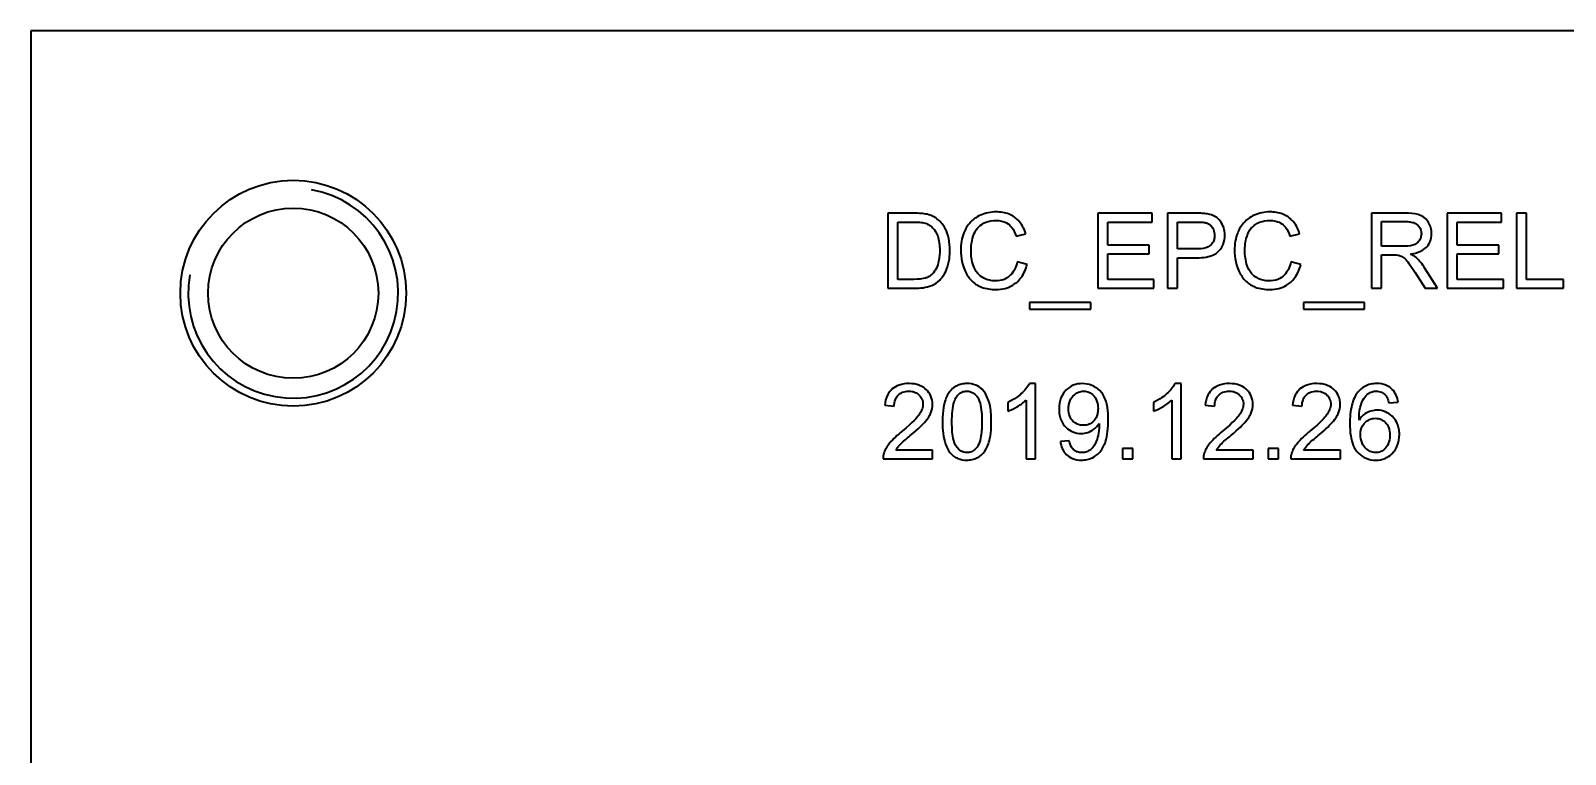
# Model space of a CAD drawing. Header units: millimetres. Extents: x 0 to 4205, y 0 to 2970.
# Drawn here: x 1889.35 to 1918.58, y 2545.11 to 2558.89 of the extents above; entities that cross this region are included whole.
import ezdxf

# ---------------------------------------------------------------- set-up
doc = ezdxf.new("R2010")
doc.units = ezdxf.units.MM
doc.header["$LTSCALE"] = 5
doc.layers.add('가시적인 것(ISO)', color=3, linetype='Continuous', lineweight=40)
doc.layers.add('가시적인 좁은 것(ISO)', color=3, linetype='Continuous', lineweight=35)

msp = doc.modelspace()

# ---------------------------------------------------------------- linework, layer by layer
at = {"layer": '가시적인 것(ISO)'}
for p, q in [((1948.348, 2558.891), (1889.348, 2558.891)), ((1889.348, 2558.891), (1889.348, 2388.891)), ((1906.167, 2555.414), (1905.674, 2555.414)), ((1905.674, 2555.414), (1905.674, 2553.986)), ((1905.864, 2554.154), (1905.864, 2555.246)), ((1905.864, 2555.246), (1906.164, 2555.246)), ((1910.707, 2555.414), (1909.672, 2555.414)), ((1909.672, 2555.414), (1909.672, 2553.986)), ((1909.862, 2554.809), (1909.862, 2555.246)), ((1909.862, 2555.246), (1910.707, 2555.246)), ((1910.707, 2555.246), (1910.707, 2555.414)), ((1911.539, 2555.414), (1911, 2555.414)), ((1911, 2555.414), (1911, 2553.986)), ((1911.189, 2554.735), (1911.189, 2555.246)), ((1911.189, 2555.246), (1911.555, 2555.246)), ((1915.52, 2555.414), (1914.886, 2555.414)), ((1914.886, 2555.414), (1914.886, 2553.986)), ((1915.076, 2554.784), (1915.076, 2555.256)), ((1915.076, 2555.256), (1915.528, 2555.256)), ((1917.364, 2555.414), (1916.329, 2555.414)), ((1916.329, 2555.414), (1916.329, 2553.986)), ((1916.519, 2554.809), (1916.519, 2555.246)), ((1916.519, 2555.246), (1917.364, 2555.246)), ((1917.364, 2555.246), (1917.364, 2555.414)), ((1917.838, 2555.414), (1917.649, 2555.414)), ((1917.649, 2555.414), (1917.649, 2553.986)), ((1917.838, 2554.154), (1917.838, 2555.414)), ((1908.115, 2554.979), (1908.301, 2555.023)), ((1913.33, 2554.979), (1913.516, 2555.023)), ((1910.653, 2554.809), (1909.862, 2554.809)), ((1909.862, 2554.64), (1910.653, 2554.64)), ((1909.862, 2554.154), (1909.862, 2554.64)), ((1910.653, 2554.64), (1910.653, 2554.809)), ((1911.558, 2554.735), (1911.189, 2554.735)), ((1915.482, 2554.784), (1915.076, 2554.784)), ((1915.076, 2553.986), (1915.076, 2554.621)), ((1915.076, 2554.621), (1915.295, 2554.621)), ((1917.31, 2554.809), (1916.519, 2554.809)), ((1916.519, 2554.154), (1916.519, 2554.64)), ((1916.519, 2554.64), (1917.31, 2554.64)), ((1917.31, 2554.64), (1917.31, 2554.809)), ((1908.325, 2554.44), (1908.136, 2554.488)), ((1911.189, 2553.986), (1911.189, 2554.566)), ((1911.189, 2554.566), (1911.556, 2554.566)), ((1913.54, 2554.44), (1913.351, 2554.488)), ((1916.144, 2553.986), (1915.897, 2554.374)), ((1906.169, 2554.154), (1905.864, 2554.154)), ((1910.739, 2554.154), (1909.862, 2554.154)), ((1910.739, 2553.986), (1910.739, 2554.154)), ((1915.718, 2554.283), (1915.908, 2553.986)), ((1917.396, 2554.154), (1916.519, 2554.154)), ((1917.396, 2553.986), (1917.396, 2554.154)), ((1918.542, 2554.154), (1917.838, 2554.154)), ((1918.542, 2553.986), (1918.542, 2554.154)), ((1905.674, 2553.986), (1906.191, 2553.986)), ((1909.537, 2553.716), (1908.374, 2553.716)), ((1908.374, 2553.716), (1908.374, 2553.589)), ((1909.537, 2553.589), (1909.537, 2553.716)), ((1909.672, 2553.986), (1910.739, 2553.986)), ((1911, 2553.986), (1911.189, 2553.986)), ((1914.752, 2553.716), (1913.589, 2553.716)), ((1913.589, 2553.716), (1913.589, 2553.589)), ((1914.752, 2553.589), (1914.752, 2553.716)), ((1914.886, 2553.986), (1915.076, 2553.986)), ((1915.908, 2553.986), (1916.144, 2553.986)), ((1916.329, 2553.986), (1917.396, 2553.986)), ((1917.649, 2553.986), (1918.542, 2553.986)), ((1908.374, 2553.589), (1909.537, 2553.589)), ((1913.589, 2553.589), (1914.752, 2553.589)), ((1908.483, 2552.17), (1908.37, 2552.17)), ((1908.483, 2550.736), (1908.483, 2552.17)), ((1911.257, 2552.17), (1911.143, 2552.17)), ((1911.257, 2550.736), (1911.257, 2552.17)), ((1905.613, 2551.757), (1905.794, 2551.739)), ((1907.957, 2551.812), (1907.957, 2551.642)), ((1908.308, 2551.853), (1908.308, 2550.736)), ((1910.731, 2551.812), (1910.731, 2551.642)), ((1911.081, 2551.853), (1911.081, 2550.736)), ((1911.716, 2551.757), (1911.897, 2551.739)), ((1913.38, 2551.757), (1913.561, 2551.739)), ((1915.217, 2551.8), (1915.391, 2551.814)), ((1909.128, 2551.082), (1908.959, 2551.067)), ((1906.525, 2550.904), (1905.825, 2550.904)), ((1906.525, 2550.736), (1906.525, 2550.904)), ((1910.34, 2550.935), (1910.14, 2550.935)), ((1910.14, 2550.935), (1910.14, 2550.736)), ((1910.34, 2550.736), (1910.34, 2550.935)), ((1912.628, 2550.904), (1911.927, 2550.904)), ((1912.628, 2550.736), (1912.628, 2550.904)), ((1913.113, 2550.935), (1912.914, 2550.935)), ((1912.914, 2550.935), (1912.914, 2550.736)), ((1913.113, 2550.736), (1913.113, 2550.935)), ((1914.292, 2550.904), (1913.591, 2550.904)), ((1914.292, 2550.736), (1914.292, 2550.904)), ((1905.581, 2550.736), (1906.525, 2550.736)), ((1908.308, 2550.736), (1908.483, 2550.736)), ((1910.14, 2550.736), (1910.34, 2550.736)), ((1911.081, 2550.736), (1911.257, 2550.736)), ((1911.683, 2550.736), (1912.628, 2550.736)), ((1912.914, 2550.736), (1913.113, 2550.736)), ((1913.347, 2550.736), (1914.292, 2550.736))]:
    msp.add_line(p, q, dxfattribs=at)
for radius in [2.15, 1.621]:
    msp.add_circle((1894.348, 2553.891), radius, dxfattribs=at)
for points, knots in [([(1906.164, 2555.246), (1906.211, 2555.246), (1906.263, 2555.244), (1906.344, 2555.234), (1906.38, 2555.227), (1906.408, 2555.216)], [-0.02163608, -0.02163608, -0.02163608, -0.02163608, -0.00926088, -0.00926088, 0, 0, 0, 0]), ([(1906.421, 2555.394), (1906.387, 2555.402), (1906.349, 2555.406), (1906.266, 2555.413), (1906.215, 2555.414), (1906.167, 2555.414)], [-0.02486577, -0.02486577, -0.02486577, -0.02486577, -0.01438598, -0.01438598, 0, 0, 0, 0]), ([(1906.408, 2555.216), (1906.433, 2555.207), (1906.456, 2555.194), (1906.5, 2555.163), (1906.52, 2555.144), (1906.566, 2555.092), (1906.598, 2555.049), (1906.651, 2554.901), (1906.661, 2554.806), (1906.661, 2554.711)], [-0.08442678, -0.08442678, -0.08442678, -0.08442678, -0.0691487, -0.0691487, -0.05299589, -0.05299589, -0.02852396, -0.02852396, 0, 0, 0, 0]), ([(1906.631, 2555.291), (1906.601, 2555.316), (1906.57, 2555.337), (1906.499, 2555.372), (1906.461, 2555.385), (1906.421, 2555.394)], [-0.02360067, -0.02360067, -0.02360067, -0.02360067, -0.012108, -0.012108, 0, 0, 0, 0]), ([(1906.856, 2554.708), (1906.856, 2554.783), (1906.849, 2554.859), (1906.818, 2555.003), (1906.796, 2555.066), (1906.732, 2555.188), (1906.687, 2555.244), (1906.631, 2555.291)], [-0.06122341, -0.06122341, -0.06122341, -0.06122341, -0.04121798, -0.04121798, -0.02208454, -0.02208454, 0, 0, 0, 0]), ([(1907.737, 2555.439), (1907.685, 2555.439), (1907.633, 2555.435), (1907.533, 2555.414), (1907.485, 2555.398), (1907.346, 2555.336), (1907.288, 2555.285), (1907.189, 2555.185), (1907.148, 2555.109), (1907.078, 2554.938), (1907.062, 2554.825), (1907.062, 2554.711)], [-0.07539131, -0.07539131, -0.07539131, -0.07539131, -0.07027041, -0.07027041, -0.06530625, -0.06530625, -0.05522251, -0.05522251, -0.03414485, -0.03414485, 0, 0, 0, 0]), ([(1907.257, 2554.712), (1907.257, 2554.766), (1907.262, 2554.819), (1907.276, 2554.897), (1907.29, 2554.965), (1907.338, 2555.075), (1907.368, 2555.119), (1907.438, 2555.186), (1907.48, 2555.219), (1907.6, 2555.268), (1907.666, 2555.277), (1907.733, 2555.277)], [-0.1551779, -0.1551779, -0.1551779, -0.1551779, -0.0931336, -0.0931336, -0.0633339, -0.0633339, -0.0389721, -0.0389721, -0.0198886, -0.0198886, 0, 0, 0, 0]), ([(1907.733, 2555.277), (1907.769, 2555.277), (1907.805, 2555.274), (1907.872, 2555.258), (1907.903, 2555.247), (1907.976, 2555.207), (1908.007, 2555.176), (1908.069, 2555.098), (1908.096, 2555.039), (1908.115, 2554.979)], [-0.045043, -0.045043, -0.045043, -0.045043, -0.03709815, -0.03709815, -0.02986549, -0.02986549, -0.01883043, -0.01883043, 0, 0, 0, 0]), ([(1908.301, 2555.023), (1908.286, 2555.073), (1908.267, 2555.122), (1908.216, 2555.21), (1908.187, 2555.248), (1908.112, 2555.323), (1908.057, 2555.365), (1907.904, 2555.427), (1907.821, 2555.439), (1907.737, 2555.439)], [-0.09265848, -0.09265848, -0.09265848, -0.09265848, -0.07036995, -0.07036995, -0.04944545, -0.04944545, -0.02517352, -0.02517352, 0, 0, 0, 0]), ([(1911.756, 2555.4), (1911.727, 2555.406), (1911.694, 2555.409), (1911.623, 2555.414), (1911.58, 2555.414), (1911.539, 2555.414)], [-0.02117388, -0.02117388, -0.02117388, -0.02117388, -0.01229519, -0.01229519, 0, 0, 0, 0]), ([(1911.555, 2555.246), (1911.589, 2555.246), (1911.629, 2555.245), (1911.687, 2555.241), (1911.712, 2555.238), (1911.731, 2555.233)], [-0.01456943, -0.01456943, -0.01456943, -0.01456943, -0.00589346, -0.00589346, 0, 0, 0, 0]), ([(1911.731, 2555.233), (1911.749, 2555.228), (1911.766, 2555.221), (1911.798, 2555.203), (1911.812, 2555.192), (1911.837, 2555.167), (1911.86, 2555.142), (1911.89, 2555.068), (1911.896, 2555.032), (1911.896, 2554.995)], [-0.05165265, -0.05165265, -0.05165265, -0.05165265, -0.03766251, -0.03766251, -0.02385969, -0.02385969, -0.01104429, -0.01104429, 0, 0, 0, 0]), ([(1912.091, 2555.001), (1912.091, 2555.048), (1912.084, 2555.095), (1912.053, 2555.191), (1912.029, 2555.232), (1911.977, 2555.303), (1911.943, 2555.329), (1911.866, 2555.375), (1911.811, 2555.391), (1911.756, 2555.4)], [-0.03899686, -0.03899686, -0.03899686, -0.03899686, -0.03327601, -0.03327601, -0.02682703, -0.02682703, -0.01670913, -0.01670913, 0, 0, 0, 0]), ([(1912.952, 2555.439), (1912.9, 2555.439), (1912.848, 2555.435), (1912.748, 2555.414), (1912.7, 2555.398), (1912.561, 2555.336), (1912.503, 2555.285), (1912.404, 2555.185), (1912.363, 2555.109), (1912.294, 2554.938), (1912.277, 2554.825), (1912.277, 2554.711)], [-0.07539131, -0.07539131, -0.07539131, -0.07539131, -0.07027041, -0.07027041, -0.06530625, -0.06530625, -0.05522251, -0.05522251, -0.03414485, -0.03414485, 0, 0, 0, 0]), ([(1912.472, 2554.712), (1912.472, 2554.766), (1912.477, 2554.819), (1912.491, 2554.897), (1912.505, 2554.965), (1912.553, 2555.075), (1912.583, 2555.119), (1912.653, 2555.186), (1912.695, 2555.219), (1912.815, 2555.268), (1912.881, 2555.277), (1912.948, 2555.277)], [-0.1551779, -0.1551779, -0.1551779, -0.1551779, -0.0931336, -0.0931336, -0.0633339, -0.0633339, -0.0389721, -0.0389721, -0.0198886, -0.0198886, 0, 0, 0, 0]), ([(1912.948, 2555.277), (1912.984, 2555.277), (1913.02, 2555.274), (1913.087, 2555.258), (1913.118, 2555.247), (1913.191, 2555.207), (1913.222, 2555.176), (1913.284, 2555.098), (1913.311, 2555.039), (1913.33, 2554.979)], [-0.045043, -0.045043, -0.045043, -0.045043, -0.03709815, -0.03709815, -0.02986549, -0.02986549, -0.01883043, -0.01883043, 0, 0, 0, 0]), ([(1913.516, 2555.023), (1913.502, 2555.073), (1913.482, 2555.122), (1913.432, 2555.21), (1913.402, 2555.248), (1913.327, 2555.323), (1913.272, 2555.365), (1913.119, 2555.427), (1913.036, 2555.439), (1912.952, 2555.439)], [-0.09265848, -0.09265848, -0.09265848, -0.09265848, -0.07036995, -0.07036995, -0.04944545, -0.04944545, -0.02517352, -0.02517352, 0, 0, 0, 0]), ([(1916.028, 2555.025), (1916.028, 2555.062), (1916.024, 2555.099), (1916.004, 2555.171), (1915.99, 2555.205), (1915.955, 2555.264), (1915.93, 2555.299), (1915.85, 2555.362), (1915.809, 2555.378), (1915.702, 2555.408), (1915.609, 2555.414), (1915.52, 2555.414)], [-0.07863343, -0.07863343, -0.07863343, -0.07863343, -0.06453849, -0.06453849, -0.0506606, -0.0506606, -0.03891838, -0.03891838, -0.02673723, -0.02673723, 0, 0, 0, 0]), ([(1915.528, 2555.256), (1915.56, 2555.256), (1915.592, 2555.255), (1915.65, 2555.245), (1915.677, 2555.238), (1915.73, 2555.215), (1915.753, 2555.2), (1915.792, 2555.16), (1915.807, 2555.137), (1915.829, 2555.084), (1915.834, 2555.055), (1915.834, 2555.025)], [-0.04241391, -0.04241391, -0.04241391, -0.04241391, -0.0334335, -0.0334335, -0.02593045, -0.02593045, -0.01720705, -0.01720705, -0.00908779, -0.00908779, 0, 0, 0, 0]), ([(1911.556, 2554.566), (1911.616, 2554.566), (1911.678, 2554.57), (1911.784, 2554.588), (1911.832, 2554.601), (1911.909, 2554.637), (1911.941, 2554.658), (1911.983, 2554.701), (1912.026, 2554.747), (1912.081, 2554.877), (1912.091, 2554.938), (1912.091, 2555.001)], [-0.1908288, -0.1908288, -0.1908288, -0.1908288, -0.1298077, -0.1298077, -0.080559, -0.080559, -0.0424546, -0.0424546, -0.0186855, -0.0186855, 0, 0, 0, 0]), ([(1911.896, 2554.995), (1911.896, 2554.968), (1911.893, 2554.941), (1911.88, 2554.891), (1911.871, 2554.869), (1911.842, 2554.823), (1911.824, 2554.807), (1911.788, 2554.778), (1911.758, 2554.764), (1911.674, 2554.739), (1911.613, 2554.735), (1911.558, 2554.735)], [-0.03802346, -0.03802346, -0.03802346, -0.03802346, -0.03403716, -0.03403716, -0.03044185, -0.03044185, -0.02606481, -0.02606481, -0.01653682, -0.01653682, 0, 0, 0, 0]), ([(1915.834, 2555.025), (1915.834, 2555.005), (1915.831, 2554.985), (1915.821, 2554.946), (1915.813, 2554.928), (1915.787, 2554.881), (1915.769, 2554.862), (1915.724, 2554.825), (1915.693, 2554.813), (1915.615, 2554.789), (1915.547, 2554.784), (1915.482, 2554.784)], [-0.03833113, -0.03833113, -0.03833113, -0.03833113, -0.03554174, -0.03554174, -0.03274071, -0.03274071, -0.0280567, -0.0280567, -0.01967409, -0.01967409, 0, 0, 0, 0]), ([(1915.627, 2554.636), (1915.692, 2554.645), (1915.759, 2554.661), (1915.859, 2554.708), (1915.895, 2554.733), (1915.946, 2554.785), (1915.978, 2554.821), (1916.02, 2554.923), (1916.028, 2554.973), (1916.028, 2555.025)], [-0.1020521, -0.1020521, -0.1020521, -0.1020521, -0.0607554, -0.0607554, -0.0332201, -0.0332201, -0.0153342, -0.0153342, 0, 0, 0, 0]), ([(1906.191, 2553.986), (1906.282, 2553.986), (1906.402, 2553.995), (1906.568, 2554.063), (1906.616, 2554.096), (1906.705, 2554.186), (1906.751, 2554.243), (1906.848, 2554.482), (1906.856, 2554.62), (1906.856, 2554.708)], [-0.09649249, -0.09649249, -0.09649249, -0.09649249, -0.06290322, -0.06290322, -0.04448878, -0.04448878, -0.02641318, -0.02641318, 0, 0, 0, 0]), ([(1906.661, 2554.711), (1906.661, 2554.648), (1906.657, 2554.582), (1906.632, 2554.45), (1906.613, 2554.403), (1906.578, 2554.328), (1906.552, 2554.288), (1906.518, 2554.255)], [-0.03473324, -0.03473324, -0.03473324, -0.03473324, -0.02503556, -0.02503556, -0.01417334, -0.01417334, 0, 0, 0, 0]), ([(1907.062, 2554.711), (1907.062, 2554.639), (1907.069, 2554.567), (1907.105, 2554.398), (1907.136, 2554.329), (1907.183, 2554.231), (1907.225, 2554.17), (1907.336, 2554.064), (1907.395, 2554.03), (1907.542, 2553.973), (1907.639, 2553.962), (1907.734, 2553.962)], [-0.07865097, -0.07865097, -0.07865097, -0.07865097, -0.07291127, -0.07291127, -0.06491706, -0.06491706, -0.04729386, -0.04729386, -0.0282851, -0.0282851, 0, 0, 0, 0]), ([(1907.717, 2554.124), (1907.68, 2554.124), (1907.643, 2554.128), (1907.57, 2554.146), (1907.535, 2554.159), (1907.451, 2554.202), (1907.415, 2554.233), (1907.343, 2554.315), (1907.318, 2554.37), (1907.269, 2554.509), (1907.257, 2554.612), (1907.257, 2554.712)], [-0.06506784, -0.06506784, -0.06506784, -0.06506784, -0.05917876, -0.05917876, -0.05334346, -0.05334346, -0.04431175, -0.04431175, -0.03010712, -0.03010712, 0, 0, 0, 0]), ([(1912.277, 2554.711), (1912.277, 2554.639), (1912.284, 2554.567), (1912.32, 2554.398), (1912.352, 2554.329), (1912.398, 2554.231), (1912.44, 2554.17), (1912.551, 2554.064), (1912.61, 2554.03), (1912.758, 2553.973), (1912.855, 2553.962), (1912.949, 2553.962)], [-0.07865097, -0.07865097, -0.07865097, -0.07865097, -0.07291127, -0.07291127, -0.06491706, -0.06491706, -0.04729386, -0.04729386, -0.0282851, -0.0282851, 0, 0, 0, 0]), ([(1912.932, 2554.124), (1912.895, 2554.124), (1912.858, 2554.128), (1912.785, 2554.146), (1912.75, 2554.159), (1912.666, 2554.202), (1912.63, 2554.233), (1912.558, 2554.315), (1912.533, 2554.37), (1912.484, 2554.509), (1912.472, 2554.612), (1912.472, 2554.712)], [-0.06506784, -0.06506784, -0.06506784, -0.06506784, -0.05917876, -0.05917876, -0.05334346, -0.05334346, -0.04431175, -0.04431175, -0.03010712, -0.03010712, 0, 0, 0, 0]), ([(1915.295, 2554.621), (1915.315, 2554.621), (1915.337, 2554.62), (1915.371, 2554.618), (1915.387, 2554.617), (1915.4, 2554.614)], [-0.0101998, -0.0101998, -0.0101998, -0.0101998, -0.00404307, -0.00404307, 0, 0, 0, 0]), ([(1915.4, 2554.614), (1915.423, 2554.608), (1915.444, 2554.599), (1915.492, 2554.573), (1915.512, 2554.557), (1915.563, 2554.506), (1915.613, 2554.446), (1915.718, 2554.283)], [-0.1214387, -0.1214387, -0.1214387, -0.1214387, -0.09433, -0.09433, -0.0583438, -0.0583438, 0, 0, 0, 0]), ([(1915.74, 2554.565), (1915.725, 2554.578), (1915.709, 2554.59), (1915.671, 2554.613), (1915.649, 2554.625), (1915.627, 2554.636)], [-0.01319306, -0.01319306, -0.01319306, -0.01319306, -0.00734904, -0.00734904, 0, 0, 0, 0]), ([(1908.136, 2554.488), (1908.125, 2554.439), (1908.109, 2554.39), (1908.067, 2554.306), (1908.042, 2554.27), (1907.979, 2554.206), (1907.938, 2554.176), (1907.833, 2554.133), (1907.776, 2554.124), (1907.717, 2554.124)], [-0.0687943, -0.0687943, -0.0687943, -0.0687943, -0.05035948, -0.05035948, -0.03404682, -0.03404682, -0.01749386, -0.01749386, 0, 0, 0, 0]), ([(1907.734, 2553.962), (1907.791, 2553.962), (1907.849, 2553.968), (1907.957, 2553.996), (1908.006, 2554.016), (1908.095, 2554.069), (1908.155, 2554.113), (1908.266, 2554.263), (1908.302, 2554.35), (1908.325, 2554.44)], [-0.1190417, -0.1190417, -0.1190417, -0.1190417, -0.0864804, -0.0864804, -0.0560355, -0.0560355, -0.0278205, -0.0278205, 0, 0, 0, 0]), ([(1913.351, 2554.488), (1913.34, 2554.439), (1913.325, 2554.39), (1913.283, 2554.306), (1913.258, 2554.27), (1913.195, 2554.206), (1913.153, 2554.176), (1913.048, 2554.133), (1912.991, 2554.124), (1912.932, 2554.124)], [-0.0687943, -0.0687943, -0.0687943, -0.0687943, -0.05035948, -0.05035948, -0.03404682, -0.03404682, -0.01749386, -0.01749386, 0, 0, 0, 0]), ([(1912.949, 2553.962), (1913.007, 2553.962), (1913.064, 2553.968), (1913.172, 2553.996), (1913.222, 2554.016), (1913.311, 2554.069), (1913.371, 2554.113), (1913.481, 2554.263), (1913.517, 2554.35), (1913.54, 2554.44)], [-0.1190417, -0.1190417, -0.1190417, -0.1190417, -0.0864804, -0.0864804, -0.0560355, -0.0560355, -0.0278205, -0.0278205, 0, 0, 0, 0]), ([(1915.897, 2554.374), (1915.873, 2554.411), (1915.848, 2554.446), (1915.796, 2554.51), (1915.769, 2554.538), (1915.74, 2554.565)], [-0.02470773, -0.02470773, -0.02470773, -0.02470773, -0.01176478, -0.01176478, 0, 0, 0, 0]), ([(1906.518, 2554.255), (1906.502, 2554.238), (1906.483, 2554.224), (1906.436, 2554.196), (1906.408, 2554.186), (1906.331, 2554.161), (1906.253, 2554.154), (1906.169, 2554.154)], [-0.03783457, -0.03783457, -0.03783457, -0.03783457, -0.0324304, -0.0324304, -0.02512378, -0.02512378, 0, 0, 0, 0]), ([(1906.077, 2552.17), (1906.013, 2552.17), (1905.949, 2552.162), (1905.84, 2552.125), (1905.795, 2552.101), (1905.729, 2552.044), (1905.694, 2552.007), (1905.635, 2551.891), (1905.62, 2551.824), (1905.613, 2551.757)], [-0.09874215, -0.09874215, -0.09874215, -0.09874215, -0.06562318, -0.06562318, -0.03909259, -0.03909259, -0.0201479, -0.0201479, 0, 0, 0, 0]), ([(1905.794, 2551.739), (1905.795, 2551.783), (1905.801, 2551.828), (1905.834, 2551.908), (1905.856, 2551.934), (1905.896, 2551.974), (1905.923, 2551.991), (1905.991, 2552.019), (1906.032, 2552.025), (1906.073, 2552.025)], [-0.03695144, -0.03695144, -0.03695144, -0.03695144, -0.02930454, -0.02930454, -0.022146, -0.022146, -0.01224421, -0.01224421, 0, 0, 0, 0]), ([(1906.073, 2552.025), (1906.095, 2552.025), (1906.116, 2552.023), (1906.157, 2552.016), (1906.176, 2552.01), (1906.217, 2551.992), (1906.246, 2551.976), (1906.296, 2551.924), (1906.313, 2551.9), (1906.336, 2551.842), (1906.342, 2551.81), (1906.342, 2551.778)], [-0.05266389, -0.05266389, -0.05266389, -0.05266389, -0.04157296, -0.04157296, -0.03130496, -0.03130496, -0.01877111, -0.01877111, -0.00979615, -0.00979615, 0, 0, 0, 0]), ([(1906.523, 2551.773), (1906.523, 2551.827), (1906.514, 2551.879), (1906.473, 2551.975), (1906.444, 2552.016), (1906.384, 2552.075), (1906.343, 2552.11), (1906.215, 2552.16), (1906.146, 2552.17), (1906.077, 2552.17)], [-0.1039942, -0.1039942, -0.1039942, -0.1039942, -0.071842, -0.071842, -0.0412315, -0.0412315, -0.0205607, -0.0205607, 0, 0, 0, 0]), ([(1907.179, 2552.17), (1907.145, 2552.17), (1907.11, 2552.167), (1907.045, 2552.153), (1907.015, 2552.143), (1906.962, 2552.117), (1906.917, 2552.091), (1906.825, 2551.986), (1906.792, 2551.924), (1906.746, 2551.793), (1906.713, 2551.672), (1906.713, 2551.44)], [-0.384257, -0.384257, -0.384257, -0.384257, -0.2939972, -0.2939972, -0.2109903, -0.2109903, -0.1399526, -0.1399526, -0.0694871, -0.0694871, 0, 0, 0, 0]), ([(1906.984, 2551.923), (1906.998, 2551.942), (1907.013, 2551.959), (1907.048, 2551.988), (1907.067, 2552), (1907.116, 2552.02), (1907.146, 2552.025), (1907.177, 2552.025)], [-0.02292194, -0.02292194, -0.02292194, -0.02292194, -0.0159139, -0.0159139, -0.00935362, -0.00935362, 0, 0, 0, 0]), ([(1907.177, 2552.025), (1907.197, 2552.025), (1907.217, 2552.023), (1907.255, 2552.013), (1907.273, 2552.005), (1907.323, 2551.977), (1907.349, 2551.951), (1907.389, 2551.899), (1907.411, 2551.865), (1907.456, 2551.695), (1907.464, 2551.563), (1907.464, 2551.44)], [-0.1312299, -0.1312299, -0.1312299, -0.1312299, -0.1133118, -0.1133118, -0.0957136, -0.0957136, -0.062482, -0.062482, -0.0369492, -0.0369492, 0, 0, 0, 0]), ([(1907.644, 2551.44), (1907.644, 2551.535), (1907.64, 2551.645), (1907.606, 2551.817), (1907.58, 2551.885), (1907.522, 2552.001), (1907.489, 2552.039), (1907.432, 2552.095), (1907.392, 2552.121), (1907.294, 2552.161), (1907.237, 2552.17), (1907.179, 2552.17)], [-0.05671733, -0.05671733, -0.05671733, -0.05671733, -0.0481642, -0.0481642, -0.04102039, -0.04102039, -0.03168979, -0.03168979, -0.01731807, -0.01731807, 0, 0, 0, 0]), ([(1908.37, 2552.17), (1908.336, 2552.101), (1908.278, 2552.036), (1908.173, 2551.942), (1908.092, 2551.874), (1907.957, 2551.812)], [-0.1147142, -0.1147142, -0.1147142, -0.1147142, -0.0445643, -0.0445643, 0, 0, 0, 0]), ([(1909.381, 2552.17), (1909.32, 2552.17), (1909.261, 2552.16), (1909.152, 2552.115), (1909.106, 2552.083), (1909.036, 2552.013), (1908.998, 2551.967), (1908.943, 2551.831), (1908.933, 2551.76), (1908.933, 2551.687)], [-0.1065506, -0.1065506, -0.1065506, -0.1065506, -0.0741601, -0.0741601, -0.0438699, -0.0438699, -0.0216327, -0.0216327, 0, 0, 0, 0]), ([(1909.113, 2551.682), (1909.113, 2551.711), (1909.116, 2551.741), (1909.126, 2551.796), (1909.134, 2551.821), (1909.165, 2551.891), (1909.193, 2551.925), (1909.244, 2551.973), (1909.272, 2551.992), (1909.335, 2552.019), (1909.368, 2552.025), (1909.403, 2552.025)], [-0.04392113, -0.04392113, -0.04392113, -0.04392113, -0.03745932, -0.03745932, -0.03151323, -0.03151323, -0.02059868, -0.02059868, -0.01038436, -0.01038436, 0, 0, 0, 0]), ([(1909.871, 2551.479), (1909.871, 2551.557), (1909.867, 2551.639), (1909.841, 2551.808), (1909.821, 2551.86), (1909.784, 2551.942), (1909.752, 2551.993), (1909.658, 2552.087), (1909.602, 2552.117), (1909.503, 2552.159), (1909.443, 2552.17), (1909.381, 2552.17)], [-0.05344818, -0.05344818, -0.05344818, -0.05344818, -0.04882285, -0.04882285, -0.04326219, -0.04326219, -0.0321241, -0.0321241, -0.01863445, -0.01863445, 0, 0, 0, 0]), ([(1909.403, 2552.025), (1909.42, 2552.025), (1909.438, 2552.023), (1909.471, 2552.017), (1909.487, 2552.012), (1909.535, 2551.991), (1909.563, 2551.971), (1909.61, 2551.923), (1909.633, 2551.892), (1909.669, 2551.8), (1909.676, 2551.748), (1909.676, 2551.696)], [-0.06032821, -0.06032821, -0.06032821, -0.06032821, -0.05263595, -0.05263595, -0.04518383, -0.04518383, -0.0296485, -0.0296485, -0.01555158, -0.01555158, 0, 0, 0, 0]), ([(1911.143, 2552.17), (1911.109, 2552.101), (1911.052, 2552.036), (1910.947, 2551.942), (1910.865, 2551.874), (1910.731, 2551.812)], [-0.1147142, -0.1147142, -0.1147142, -0.1147142, -0.0445643, -0.0445643, 0, 0, 0, 0]), ([(1912.18, 2552.17), (1912.116, 2552.17), (1912.051, 2552.162), (1911.942, 2552.125), (1911.898, 2552.101), (1911.831, 2552.044), (1911.796, 2552.007), (1911.738, 2551.891), (1911.722, 2551.824), (1911.716, 2551.757)], [-0.09874215, -0.09874215, -0.09874215, -0.09874215, -0.06562318, -0.06562318, -0.03909259, -0.03909259, -0.0201479, -0.0201479, 0, 0, 0, 0]), ([(1911.897, 2551.739), (1911.897, 2551.783), (1911.904, 2551.828), (1911.937, 2551.908), (1911.958, 2551.934), (1911.999, 2551.974), (1912.026, 2551.991), (1912.094, 2552.019), (1912.135, 2552.025), (1912.176, 2552.025)], [-0.03695144, -0.03695144, -0.03695144, -0.03695144, -0.02930454, -0.02930454, -0.022146, -0.022146, -0.01224421, -0.01224421, 0, 0, 0, 0]), ([(1912.176, 2552.025), (1912.197, 2552.025), (1912.219, 2552.023), (1912.26, 2552.016), (1912.279, 2552.01), (1912.32, 2551.992), (1912.349, 2551.976), (1912.399, 2551.924), (1912.415, 2551.9), (1912.439, 2551.842), (1912.445, 2551.81), (1912.445, 2551.778)], [-0.05266389, -0.05266389, -0.05266389, -0.05266389, -0.04157296, -0.04157296, -0.03130496, -0.03130496, -0.01877111, -0.01877111, -0.00979615, -0.00979615, 0, 0, 0, 0]), ([(1912.625, 2551.773), (1912.625, 2551.827), (1912.616, 2551.879), (1912.576, 2551.975), (1912.547, 2552.016), (1912.486, 2552.075), (1912.445, 2552.11), (1912.318, 2552.16), (1912.249, 2552.17), (1912.18, 2552.17)], [-0.1039942, -0.1039942, -0.1039942, -0.1039942, -0.071842, -0.071842, -0.0412315, -0.0412315, -0.0205607, -0.0205607, 0, 0, 0, 0]), ([(1913.844, 2552.17), (1913.78, 2552.17), (1913.715, 2552.162), (1913.606, 2552.125), (1913.562, 2552.101), (1913.495, 2552.044), (1913.46, 2552.007), (1913.402, 2551.891), (1913.386, 2551.824), (1913.38, 2551.757)], [-0.09874215, -0.09874215, -0.09874215, -0.09874215, -0.06562318, -0.06562318, -0.03909259, -0.03909259, -0.0201479, -0.0201479, 0, 0, 0, 0]), ([(1913.561, 2551.739), (1913.561, 2551.783), (1913.568, 2551.828), (1913.601, 2551.908), (1913.622, 2551.934), (1913.663, 2551.974), (1913.69, 2551.991), (1913.758, 2552.019), (1913.799, 2552.025), (1913.84, 2552.025)], [-0.03695144, -0.03695144, -0.03695144, -0.03695144, -0.02930454, -0.02930454, -0.022146, -0.022146, -0.01224421, -0.01224421, 0, 0, 0, 0]), ([(1913.84, 2552.025), (1913.861, 2552.025), (1913.883, 2552.023), (1913.924, 2552.016), (1913.943, 2552.01), (1913.984, 2551.992), (1914.013, 2551.976), (1914.063, 2551.924), (1914.079, 2551.9), (1914.103, 2551.842), (1914.109, 2551.81), (1914.109, 2551.778)], [-0.05266389, -0.05266389, -0.05266389, -0.05266389, -0.04157296, -0.04157296, -0.03130496, -0.03130496, -0.01877111, -0.01877111, -0.00979615, -0.00979615, 0, 0, 0, 0]), ([(1914.289, 2551.773), (1914.289, 2551.827), (1914.28, 2551.879), (1914.24, 2551.975), (1914.211, 2552.016), (1914.15, 2552.075), (1914.109, 2552.11), (1913.982, 2552.16), (1913.913, 2552.17), (1913.844, 2552.17)], [-0.1039942, -0.1039942, -0.1039942, -0.1039942, -0.071842, -0.071842, -0.0412315, -0.0412315, -0.0205607, -0.0205607, 0, 0, 0, 0]), ([(1914.626, 2552.006), (1914.599, 2551.973), (1914.577, 2551.937), (1914.538, 2551.855), (1914.523, 2551.808), (1914.482, 2551.648), (1914.472, 2551.522), (1914.472, 2551.404)], [-0.062431, -0.062431, -0.062431, -0.062431, -0.04966923, -0.04966923, -0.03525812, -0.03525812, 0, 0, 0, 0]), ([(1914.985, 2552.17), (1914.944, 2552.17), (1914.904, 2552.166), (1914.827, 2552.148), (1914.791, 2552.135), (1914.706, 2552.089), (1914.663, 2552.052), (1914.626, 2552.006)], [-0.04118886, -0.04118886, -0.04118886, -0.04118886, -0.02892689, -0.02892689, -0.01748712, -0.01748712, 0, 0, 0, 0]), ([(1914.647, 2551.472), (1914.647, 2551.551), (1914.653, 2551.639), (1914.688, 2551.795), (1914.713, 2551.845), (1914.764, 2551.923), (1914.793, 2551.954), (1914.827, 2551.979)], [-0.04271755, -0.04271755, -0.04271755, -0.04271755, -0.02790906, -0.02790906, -0.01283858, -0.01283858, 0, 0, 0, 0]), ([(1914.827, 2551.979), (1914.848, 2551.995), (1914.871, 2552.007), (1914.921, 2552.023), (1914.948, 2552.026), (1914.974, 2552.026)], [-0.01581939, -0.01581939, -0.01581939, -0.01581939, -0.00803211, -0.00803211, 0, 0, 0, 0]), ([(1914.974, 2552.026), (1914.992, 2552.026), (1915.009, 2552.025), (1915.042, 2552.018), (1915.058, 2552.013), (1915.102, 2551.993), (1915.128, 2551.974), (1915.151, 2551.951)], [-0.01987769, -0.01987769, -0.01987769, -0.01987769, -0.01470647, -0.01470647, -0.00975108, -0.00975108, 0, 0, 0, 0]), ([(1915.391, 2551.814), (1915.385, 2551.861), (1915.373, 2551.908), (1915.335, 2551.992), (1915.31, 2552.028), (1915.255, 2552.083), (1915.217, 2552.115), (1915.104, 2552.161), (1915.045, 2552.17), (1914.985, 2552.17)], [-0.08981714, -0.08981714, -0.08981714, -0.08981714, -0.06223767, -0.06223767, -0.03676875, -0.03676875, -0.01781584, -0.01781584, 0, 0, 0, 0]), ([(1906.342, 2551.778), (1906.342, 2551.742), (1906.334, 2551.708), (1906.307, 2551.636), (1906.285, 2551.6), (1906.23, 2551.526), (1906.16, 2551.44), (1905.947, 2551.264)], [-0.2079713, -0.2079713, -0.2079713, -0.2079713, -0.1502648, -0.1502648, -0.0828488, -0.0828488, 0, 0, 0, 0]), ([(1906.101, 2551.179), (1906.265, 2551.318), (1906.335, 2551.39), (1906.447, 2551.515), (1906.477, 2551.576), (1906.512, 2551.663), (1906.523, 2551.717), (1906.523, 2551.773)], [-0.03349016, -0.03349016, -0.03349016, -0.03349016, -0.02807665, -0.02807665, -0.01685798, -0.01685798, 0, 0, 0, 0]), ([(1906.894, 2551.44), (1906.894, 2551.584), (1906.905, 2551.719), (1906.948, 2551.856), (1906.963, 2551.892), (1906.984, 2551.923)], [-0.04316634, -0.04316634, -0.04316634, -0.04316634, -0.01110989, -0.01110989, 0, 0, 0, 0]), ([(1907.957, 2551.642), (1908.02, 2551.665), (1908.084, 2551.699), (1908.177, 2551.753), (1908.248, 2551.797), (1908.308, 2551.853)], [-0.06474582, -0.06474582, -0.06474582, -0.06474582, -0.02451396, -0.02451396, 0, 0, 0, 0]), ([(1908.933, 2551.687), (1908.933, 2551.649), (1908.936, 2551.611), (1908.949, 2551.539), (1908.959, 2551.505), (1908.996, 2551.42), (1909.028, 2551.374), (1909.106, 2551.299), (1909.148, 2551.27), (1909.246, 2551.23), (1909.3, 2551.22), (1909.355, 2551.22)], [-0.07104169, -0.07104169, -0.07104169, -0.07104169, -0.05961213, -0.05961213, -0.04909014, -0.04909014, -0.03189845, -0.03189845, -0.01656505, -0.01656505, 0, 0, 0, 0]), ([(1909.399, 2551.375), (1909.36, 2551.375), (1909.323, 2551.381), (1909.254, 2551.41), (1909.225, 2551.43), (1909.178, 2551.477), (1909.155, 2551.507), (1909.12, 2551.591), (1909.113, 2551.637), (1909.113, 2551.682)], [-0.06139939, -0.06139939, -0.06139939, -0.06139939, -0.04387493, -0.04387493, -0.02724004, -0.02724004, -0.01363882, -0.01363882, 0, 0, 0, 0]), ([(1909.676, 2551.696), (1909.676, 2551.668), (1909.674, 2551.639), (1909.665, 2551.586), (1909.658, 2551.562), (1909.636, 2551.51), (1909.617, 2551.478), (1909.563, 2551.426), (1909.536, 2551.408), (1909.472, 2551.381), (1909.436, 2551.375), (1909.399, 2551.375)], [-0.05563799, -0.05563799, -0.05563799, -0.05563799, -0.04407928, -0.04407928, -0.03370269, -0.03370269, -0.02093297, -0.02093297, -0.01107875, -0.01107875, 0, 0, 0, 0]), ([(1910.731, 2551.642), (1910.793, 2551.665), (1910.858, 2551.699), (1910.95, 2551.753), (1911.022, 2551.797), (1911.081, 2551.853)], [-0.06474582, -0.06474582, -0.06474582, -0.06474582, -0.02451396, -0.02451396, 0, 0, 0, 0]), ([(1912.445, 2551.778), (1912.445, 2551.742), (1912.437, 2551.708), (1912.409, 2551.636), (1912.387, 2551.6), (1912.333, 2551.526), (1912.262, 2551.44), (1912.049, 2551.264)], [-0.2079713, -0.2079713, -0.2079713, -0.2079713, -0.1502648, -0.1502648, -0.0828488, -0.0828488, 0, 0, 0, 0]), ([(1912.204, 2551.179), (1912.368, 2551.318), (1912.438, 2551.39), (1912.55, 2551.515), (1912.579, 2551.576), (1912.614, 2551.663), (1912.625, 2551.717), (1912.625, 2551.773)], [-0.03349016, -0.03349016, -0.03349016, -0.03349016, -0.02807665, -0.02807665, -0.01685798, -0.01685798, 0, 0, 0, 0]), ([(1914.109, 2551.778), (1914.109, 2551.742), (1914.101, 2551.708), (1914.073, 2551.636), (1914.051, 2551.6), (1913.997, 2551.526), (1913.926, 2551.44), (1913.713, 2551.264)], [-0.2079713, -0.2079713, -0.2079713, -0.2079713, -0.1502648, -0.1502648, -0.0828488, -0.0828488, 0, 0, 0, 0]), ([(1913.868, 2551.179), (1914.032, 2551.318), (1914.102, 2551.39), (1914.214, 2551.515), (1914.243, 2551.576), (1914.278, 2551.663), (1914.289, 2551.717), (1914.289, 2551.773)], [-0.03349016, -0.03349016, -0.03349016, -0.03349016, -0.02807665, -0.02807665, -0.01685798, -0.01685798, 0, 0, 0, 0]), ([(1914.994, 2551.662), (1914.953, 2551.662), (1914.913, 2551.656), (1914.843, 2551.635), (1914.802, 2551.619), (1914.714, 2551.559), (1914.677, 2551.518), (1914.647, 2551.472)], [-0.05160991, -0.05160991, -0.05160991, -0.05160991, -0.03182112, -0.03182112, -0.01671375, -0.01671375, 0, 0, 0, 0]), ([(1915.416, 2551.2), (1915.416, 2551.237), (1915.413, 2551.274), (1915.4, 2551.344), (1915.39, 2551.377), (1915.359, 2551.447), (1915.331, 2551.498), (1915.241, 2551.584), (1915.199, 2551.612), (1915.101, 2551.653), (1915.048, 2551.662), (1914.994, 2551.662)], [-0.09069207, -0.09069207, -0.09069207, -0.09069207, -0.07149185, -0.07149185, -0.05365746, -0.05365746, -0.03174648, -0.03174648, -0.01635525, -0.01635525, 0, 0, 0, 0]), ([(1915.151, 2551.951), (1915.167, 2551.933), (1915.179, 2551.911), (1915.201, 2551.861), (1915.21, 2551.83), (1915.217, 2551.8)], [-0.01641824, -0.01641824, -0.01641824, -0.01641824, -0.00924956, -0.00924956, 0, 0, 0, 0]), ([(1906.713, 2551.44), (1906.713, 2551.291), (1906.728, 2551.141), (1906.791, 2550.96), (1906.818, 2550.905), (1906.855, 2550.859)], [-0.05753035, -0.05753035, -0.05753035, -0.05753035, -0.0178495, -0.0178495, 0, 0, 0, 0]), ([(1907.179, 2550.855), (1907.16, 2550.855), (1907.14, 2550.858), (1907.102, 2550.868), (1907.084, 2550.875), (1907.035, 2550.903), (1907.008, 2550.929), (1906.968, 2550.981), (1906.946, 2551.015), (1906.901, 2551.185), (1906.894, 2551.317), (1906.894, 2551.44)], [-0.1304135, -0.1304135, -0.1304135, -0.1304135, -0.1128395, -0.1128395, -0.0955418, -0.0955418, -0.0624777, -0.0624777, -0.0369492, -0.0369492, 0, 0, 0, 0]), ([(1907.179, 2550.712), (1907.214, 2550.712), (1907.248, 2550.715), (1907.313, 2550.728), (1907.343, 2550.739), (1907.395, 2550.764), (1907.441, 2550.79), (1907.534, 2550.896), (1907.566, 2550.958), (1907.613, 2551.091), (1907.644, 2551.212), (1907.644, 2551.44)], [-0.3729128, -0.3729128, -0.3729128, -0.3729128, -0.2853084, -0.2853084, -0.2043936, -0.2043936, -0.1355685, -0.1355685, -0.0683259, -0.0683259, 0, 0, 0, 0]), ([(1907.464, 2551.44), (1907.464, 2551.353), (1907.46, 2551.256), (1907.438, 2551.115), (1907.426, 2551.06), (1907.384, 2550.968), (1907.359, 2550.941), (1907.316, 2550.9), (1907.292, 2550.883), (1907.237, 2550.861), (1907.209, 2550.855), (1907.179, 2550.855)], [-0.04826516, -0.04826516, -0.04826516, -0.04826516, -0.03505137, -0.03505137, -0.02666319, -0.02666319, -0.01761873, -0.01761873, -0.00885593, -0.00885593, 0, 0, 0, 0]), ([(1909.355, 2551.22), (1909.398, 2551.22), (1909.439, 2551.226), (1909.527, 2551.255), (1909.565, 2551.278), (1909.634, 2551.328), (1909.669, 2551.365), (1909.696, 2551.409)], [-0.03390298, -0.03390298, -0.03390298, -0.03390298, -0.02546652, -0.02546652, -0.01556005, -0.01556005, 0, 0, 0, 0]), ([(1909.36, 2550.712), (1909.397, 2550.712), (1909.434, 2550.715), (1909.504, 2550.731), (1909.537, 2550.742), (1909.612, 2550.778), (1909.662, 2550.811), (1909.766, 2550.929), (1909.798, 2551.003), (1909.859, 2551.18), (1909.871, 2551.332), (1909.871, 2551.479)], [-0.1057818, -0.1057818, -0.1057818, -0.1057818, -0.0930813, -0.0930813, -0.080998, -0.080998, -0.0645839, -0.0645839, -0.0443568, -0.0443568, 0, 0, 0, 0]), ([(1909.697, 2551.374), (1909.697, 2551.309), (1909.69, 2551.245), (1909.668, 2551.144), (1909.651, 2551.079), (1909.609, 2550.994), (1909.588, 2550.959), (1909.535, 2550.911), (1909.508, 2550.89), (1909.438, 2550.861), (1909.401, 2550.855), (1909.364, 2550.855)], [-0.1650152, -0.1650152, -0.1650152, -0.1650152, -0.0898855, -0.0898855, -0.0447233, -0.0447233, -0.0227416, -0.0227416, -0.0112458, -0.0112458, 0, 0, 0, 0]), ([(1909.696, 2551.409), (1909.696, 2551.402), (1909.697, 2551.395), (1909.697, 2551.384), (1909.697, 2551.378), (1909.697, 2551.374)], [-0.003352568, -0.003352568, -0.003352568, -0.003352568, -0.001325045, -0.001325045, 0, 0, 0, 0]), ([(1914.472, 2551.404), (1914.472, 2551.328), (1914.477, 2551.249), (1914.499, 2551.112), (1914.514, 2551.049), (1914.561, 2550.939), (1914.592, 2550.888), (1914.682, 2550.8), (1914.729, 2550.768), (1914.841, 2550.722), (1914.904, 2550.712), (1914.969, 2550.712)], [-0.1077495, -0.1077495, -0.1077495, -0.1077495, -0.0799373, -0.0799373, -0.0573334, -0.0573334, -0.0364549, -0.0364549, -0.0193438, -0.0193438, 0, 0, 0, 0]), ([(1914.674, 2551.198), (1914.674, 2551.223), (1914.676, 2551.248), (1914.685, 2551.295), (1914.691, 2551.317), (1914.717, 2551.377), (1914.74, 2551.407), (1914.79, 2551.454), (1914.818, 2551.474), (1914.884, 2551.501), (1914.921, 2551.508), (1914.958, 2551.508)], [-0.04322652, -0.04322652, -0.04322652, -0.04322652, -0.03726875, -0.03726875, -0.03175814, -0.03175814, -0.02158653, -0.02158653, -0.01118537, -0.01118537, 0, 0, 0, 0]), ([(1914.958, 2551.508), (1914.977, 2551.508), (1914.997, 2551.506), (1915.034, 2551.499), (1915.051, 2551.494), (1915.099, 2551.473), (1915.127, 2551.453), (1915.17, 2551.409), (1915.193, 2551.38), (1915.229, 2551.29), (1915.236, 2551.239), (1915.236, 2551.189)], [-0.06569035, -0.06569035, -0.06569035, -0.06569035, -0.05587496, -0.05587496, -0.04657139, -0.04657139, -0.02906437, -0.02906437, -0.01504217, -0.01504217, 0, 0, 0, 0]), ([(1905.947, 2551.264), (1905.855, 2551.188), (1905.769, 2551.111), (1905.664, 2550.985), (1905.626, 2550.924), (1905.601, 2550.858)], [-0.04932017, -0.04932017, -0.04932017, -0.04932017, -0.02127745, -0.02127745, 0, 0, 0, 0]), ([(1905.825, 2550.904), (1905.846, 2550.939), (1905.871, 2550.971), (1905.961, 2551.065), (1906.032, 2551.121), (1906.101, 2551.179)], [-0.03908802, -0.03908802, -0.03908802, -0.03908802, -0.02704027, -0.02704027, 0, 0, 0, 0]), ([(1909.364, 2550.855), (1909.338, 2550.855), (1909.311, 2550.859), (1909.263, 2550.874), (1909.241, 2550.884), (1909.202, 2550.914), (1909.185, 2550.933), (1909.148, 2550.997), (1909.135, 2551.041), (1909.128, 2551.082)], [-0.04168469, -0.04168469, -0.04168469, -0.04168469, -0.03153478, -0.03153478, -0.02211902, -0.02211902, -0.01263677, -0.01263677, 0, 0, 0, 0]), ([(1912.049, 2551.264), (1911.957, 2551.188), (1911.872, 2551.111), (1911.767, 2550.985), (1911.729, 2550.924), (1911.704, 2550.858)], [-0.04932017, -0.04932017, -0.04932017, -0.04932017, -0.02127745, -0.02127745, 0, 0, 0, 0]), ([(1911.927, 2550.904), (1911.948, 2550.939), (1911.974, 2550.971), (1912.063, 2551.065), (1912.135, 2551.121), (1912.204, 2551.179)], [-0.03908802, -0.03908802, -0.03908802, -0.03908802, -0.02704027, -0.02704027, 0, 0, 0, 0]), ([(1913.713, 2551.264), (1913.621, 2551.188), (1913.536, 2551.111), (1913.431, 2550.985), (1913.393, 2550.924), (1913.368, 2550.858)], [-0.04932017, -0.04932017, -0.04932017, -0.04932017, -0.02127745, -0.02127745, 0, 0, 0, 0]), ([(1913.591, 2550.904), (1913.612, 2550.939), (1913.638, 2550.971), (1913.727, 2551.065), (1913.799, 2551.121), (1913.868, 2551.179)], [-0.03908802, -0.03908802, -0.03908802, -0.03908802, -0.02704027, -0.02704027, 0, 0, 0, 0]), ([(1914.965, 2550.855), (1914.947, 2550.855), (1914.929, 2550.857), (1914.893, 2550.865), (1914.876, 2550.87), (1914.835, 2550.888), (1914.804, 2550.906), (1914.752, 2550.958), (1914.727, 2550.99), (1914.684, 2551.091), (1914.674, 2551.144), (1914.674, 2551.198)], [-0.08528406, -0.08528406, -0.08528406, -0.08528406, -0.07017223, -0.07017223, -0.05495492, -0.05495492, -0.03278696, -0.03278696, -0.01647504, -0.01647504, 0, 0, 0, 0]), ([(1915.236, 2551.189), (1915.236, 2551.159), (1915.233, 2551.128), (1915.223, 2551.072), (1915.215, 2551.046), (1915.184, 2550.975), (1915.158, 2550.945), (1915.114, 2550.904), (1915.088, 2550.886), (1915.029, 2550.861), (1914.997, 2550.855), (1914.965, 2550.855)], [-0.0376062, -0.0376062, -0.0376062, -0.0376062, -0.03248926, -0.03248926, -0.02788488, -0.02788488, -0.01929794, -0.01929794, -0.00982932, -0.00982932, 0, 0, 0, 0]), ([(1914.969, 2550.712), (1915.029, 2550.712), (1915.087, 2550.722), (1915.182, 2550.761), (1915.229, 2550.788), (1915.329, 2550.887), (1915.359, 2550.948), (1915.403, 2551.054), (1915.416, 2551.126), (1915.416, 2551.2)], [-0.05881875, -0.05881875, -0.05881875, -0.05881875, -0.04465683, -0.04465683, -0.03461389, -0.03461389, -0.02220637, -0.02220637, 0, 0, 0, 0]), ([(1905.601, 2550.858), (1905.594, 2550.838), (1905.588, 2550.818), (1905.581, 2550.777), (1905.58, 2550.756), (1905.581, 2550.736)], [-0.01249848, -0.01249848, -0.01249848, -0.01249848, -0.00625176, -0.00625176, 0, 0, 0, 0]), ([(1906.855, 2550.859), (1906.875, 2550.833), (1906.898, 2550.81), (1906.949, 2550.771), (1906.977, 2550.756), (1907.061, 2550.721), (1907.12, 2550.712), (1907.179, 2550.712)], [-0.03714286, -0.03714286, -0.03714286, -0.03714286, -0.02737147, -0.02737147, -0.01783945, -0.01783945, 0, 0, 0, 0]), ([(1908.959, 2551.067), (1908.965, 2551.021), (1908.976, 2550.975), (1909.013, 2550.89), (1909.038, 2550.852), (1909.098, 2550.793), (1909.136, 2550.764), (1909.242, 2550.72), (1909.301, 2550.712), (1909.36, 2550.712)], [-0.07578012, -0.07578012, -0.07578012, -0.07578012, -0.05514358, -0.05514358, -0.03450606, -0.03450606, -0.01760412, -0.01760412, 0, 0, 0, 0]), ([(1911.704, 2550.858), (1911.697, 2550.838), (1911.691, 2550.818), (1911.684, 2550.777), (1911.683, 2550.756), (1911.683, 2550.736)], [-0.01249848, -0.01249848, -0.01249848, -0.01249848, -0.00625176, -0.00625176, 0, 0, 0, 0]), ([(1913.368, 2550.858), (1913.361, 2550.838), (1913.355, 2550.818), (1913.348, 2550.777), (1913.347, 2550.756), (1913.347, 2550.736)], [-0.01249848, -0.01249848, -0.01249848, -0.01249848, -0.00625176, -0.00625176, 0, 0, 0, 0])]:
    msp.add_open_spline(points, degree=3, knots=knots, dxfattribs=at)
at = {"layer": '가시적인 좁은 것(ISO)'}
msp.add_arc((1894.348, 2553.891), 2, 170, 80, dxfattribs=at)

doc.saveas('drawing.dxf')
